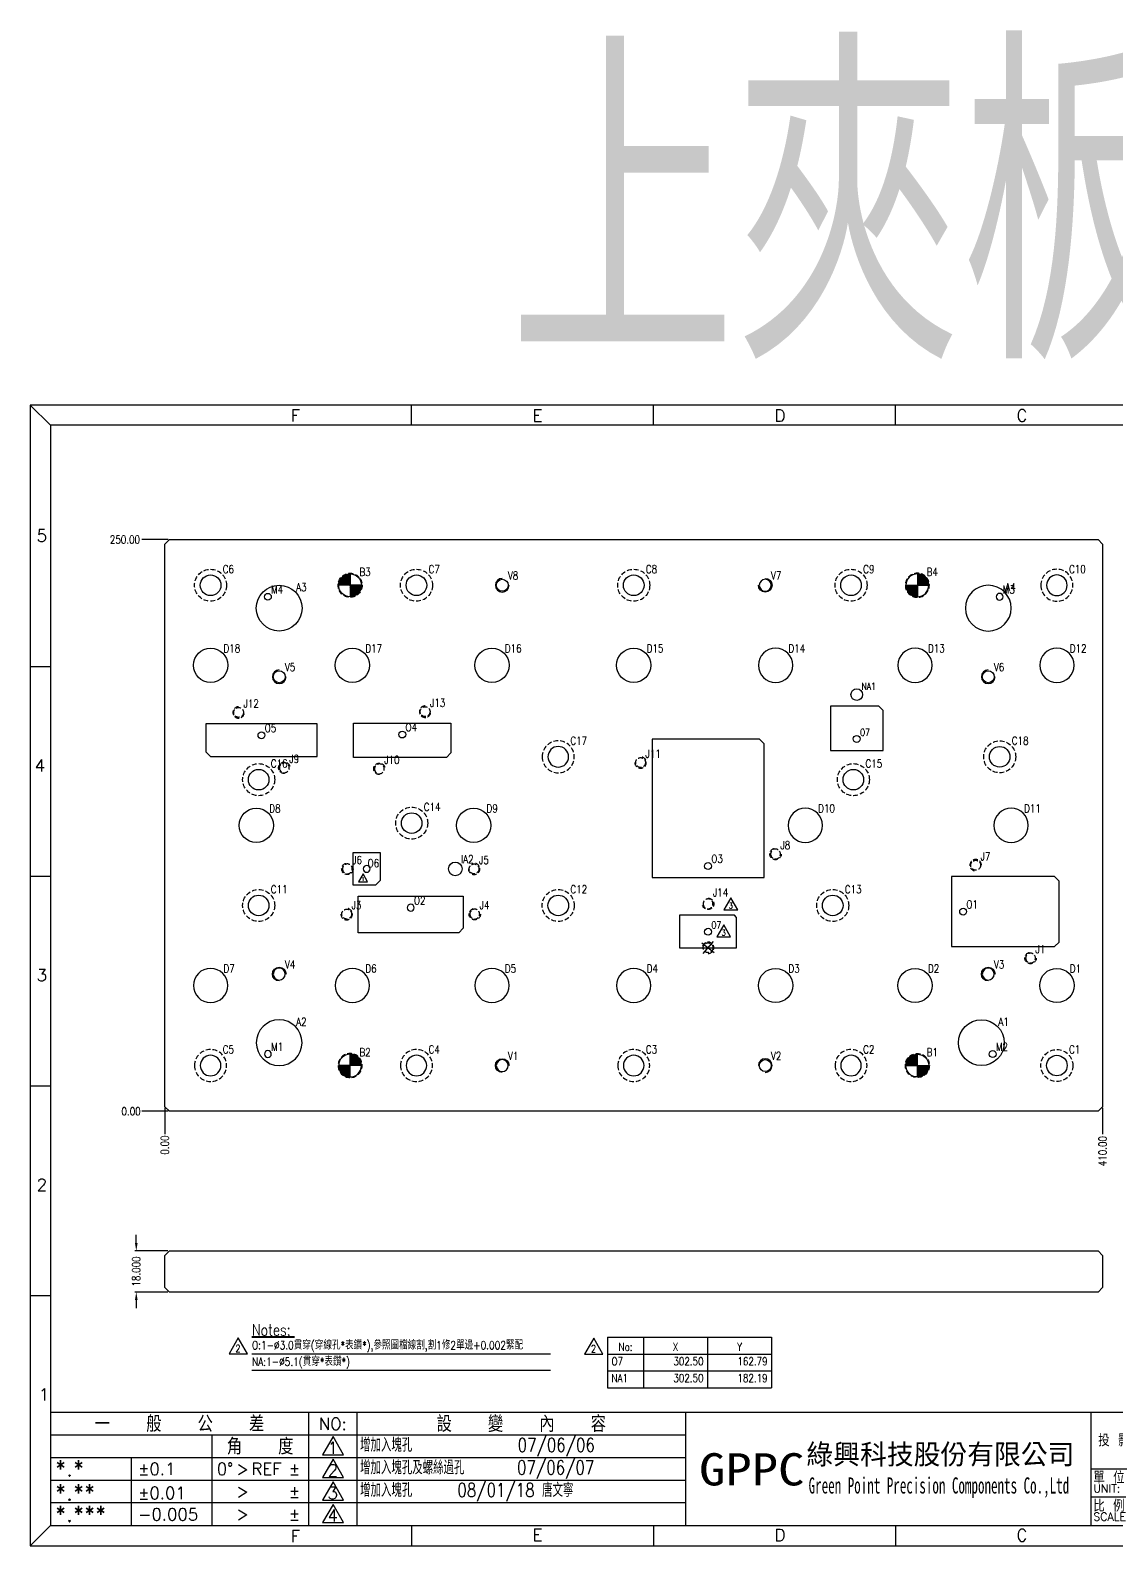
# Model space of a CAD drawing. Extents: x 13099 to 13821, y -3003 to -1672.
# Drawn here: x 13099 to 13574, y -2334 to -1672 of the extents above; entities that cross this region are included whole.
import ezdxf
from ezdxf.enums import TextEntityAlignment as Align

# ---------------------------------------------------------------- set-up
doc = ezdxf.new("R2010")
doc.units = 0
doc.header["$MEASUREMENT"] = 0
doc.linetypes.add('CENTER', pattern=[2, 1.25, -0.25, 0.25, -0.25])
doc.linetypes.add('LIFE-1', pattern=[0.5, 0.35, -0.15])
doc.layers.get('0').update_dxf_attribs({"linetype": 'CONTINUOUS'})
doc.layers.get('Defpoints').update_dxf_attribs({"linetype": 'CONTINUOUS'})
for name, color, linetype in [('-BDIM', 6, 'CONTINUOUS'), ('-PP', 4, 'CONTINUOUS'), ('-PP1', 1, 'CONTINUOUS'), ('-PPDIM', 6, 'CONTINUOUS'), ('BORD', 4, 'CONTINUOUS'), ('GG', 1, 'LIFE-1'), ('M2', 7, 'CONTINUOUS'), ('MHAT', 5, 'CONTINUOUS'), ('MM', 1, 'CONTINUOUS'), ('WIR', 4, 'CONTINUOUS')]:
    doc.layers.add(name, color=color, linetype=linetype)
doc.styles.add('AEH', font='ROMANS.shx', dxfattribs={"width": 0.8, "bigfont": 'ae.shx'})
doc.styles.add('ROMANS', font='ROMANS')
doc.styles.add('型式1', font='KAIU.TTF', dxfattribs={"width": 0.8})
doc.dimstyles.get("Standard").update_dxf_attribs({"dimtxt": 2.5, "dimasz": 1.8, "dimexe": 0.5, "dimexo": 0.5, "dimgap": 0.6, "dimtad": 0, "dimzin": 0, "dimdsep": 46, "dimtxsty": 'AEH', "dimcen": 0, "dimclrd": 256, "dimazin": 0, "dimtp": -0.008, "dimtm": 0.005, "dimtfac": 0.5, "dimtdec": 3, "dimtofl": 0, "dimtmove": 0, "dimatfit": 3, "dimfxl": 0, "dimtolj": 1, "dimtzin": 0, "dimlwd": -1, "dimlwe": -1, "dimarcsym": 0})

# ---------------------------------------------------------------- blocks, each defined once
blk = doc.blocks.new('A3BORD')
at = {"layer": 'BORD', "color": 7}
for p, q in [((900.74, -291.41), (905.74, -296.41)), ((995.29, -296.41), (995.29, -291.41)), ((1055.29, -296.41), (1055.29, -291.41)), ((1115.29, -296.41), (1115.29, -291.41)), ((1175.29, -296.41), (1175.29, -291.41)), ((1235.29, -296.41), (1235.29, -291.41)), ((1305.29, -296.41), (1310.29, -291.41)), ((905.74, -356.3), (900.74, -356.3)), ((1305.29, -356.3), (1310.29, -356.3)), ((905.74, -408.3), (900.74, -408.3)), ((1305.29, -408.3), (1310.29, -408.3)), ((905.74, -460.3), (900.74, -460.3)), ((1305.29, -460.3), (1310.29, -460.3)), ((905.74, -512.3), (900.74, -512.3)), ((1305.29, -512.3), (1310.29, -512.3)), ((900.74, -574.3), (905.74, -569.3)), ((995.29, -569.3), (995.29, -574.3)), ((1055.29, -569.3), (1055.29, -574.3)), ((1115.29, -569.3), (1115.29, -574.3)), ((1175.29, -569.3), (1175.29, -574.3)), ((1235.29, -569.3), (1235.29, -574.3)), ((1305.29, -569.3), (1310.29, -574.3))]:
    blk.add_line(p, q, dxfattribs=at)
blk.add_lwpolyline([(900.74, -291.41), (900.74, -574.3), (1310.29, -574.3), (1310.29, -291.41)], close=True, dxfattribs=at)
at = {"layer": 'BORD'}
blk.add_lwpolyline([(905.74, -296.41), (905.74, -569.3), (1305.29, -569.3), (1305.29, -296.41)], close=True, dxfattribs=at)
at = {"layer": 'BORD', "color": 7, "style": 'ROMANS'}
for s, p in [('F', (965.29, -295.53)), ('E', (1025.29, -295.53)), ('D', (1085.29, -295.53)), ('C', (1145.29, -295.53)), ('B', (1205.29, -295.53)), ('A', (1275.29, -295.53)), ('5', (902.33, -325.3)), ('5', (1306.69, -325.3)), ('4', (901.83, -382.3)), ('4', (1306.55, -382.3)), ('3', (902.33, -434.3)), ('3', (1306.69, -434.3)), ('2', (902.33, -486.3)), ('2', (1306.69, -486.3)), ('1', (902.83, -538.3)), ('1', (1306.96, -538.3)), ('F', (965.29, -573.42)), ('E', (1025.29, -573.12)), ('D', (1085.29, -573.17)), ('C', (1145.29, -573.22)), ('B', (1205.29, -573.22)), ('A', (1275.29, -573.22))]:
    blk.add_text(s, height=3, dxfattribs=at).set_placement(p)
blk = doc.blocks.new('-A30')
at = {"layer": 'BORD', "color": 4}
for p, q in [((404.55, 33), (5, 33)), ((69, 33), (69, 5)), ((81, 33), (81, 5)), ((162.5, 33), (162.5, 5)), ((263, 33), (263, 5)), ((276, 33), (276, 5)), ((291.5, 33), (291.5, 5)), ((303.5, 33), (303.5, 5)), ((320.5, 33), (320.5, 5)), ((334.5, 33), (334.5, 5)), ((360.5, 33), (360.5, 5)), ((376.5, 33), (376.5, 5)), ((162.5, 27.4), (5, 27.4)), ((45, 27.4), (45, 5)), ((404.55, 26), (291.5, 26)), ((162.5, 21.8), (5, 21.8)), ((25, 21.8), (25, 5)), ((404.55, 19), (263, 19)), ((162.5, 16.2), (5, 16.2)), ((404.55, 12), (263, 12)), ((162.5, 10.6), (5, 10.6))]:
    blk.add_line(p, q, dxfattribs=at)
at = {"layer": 'BORD', "color": 1, "linetype": 'CENTER'}
for p, q in [((279.3, 31.1), (279.3, 26.26)), ((276.88, 28.68), (281.72, 28.68)), ((283.55, 28.68), (290.95, 28.68))]:
    blk.add_line(p, q, dxfattribs=at)
at = {"layer": 'BORD', "color": 2}
for p, q in [((290.45, 30.6), (284.05, 29.96)), ((290.45, 26.76), (290.45, 30.6)), ((284.05, 29.96), (284.05, 27.4)), ((284.05, 27.4), (290.45, 26.76))]:
    blk.add_line(p, q, dxfattribs=at)
at = {"layer": 'BORD', "color": 2, "ltscale": 6}
for points in [[(75.08, 27.05), (72.47, 22.53), (77.69, 22.53)], [(75.08, 21.45), (72.47, 16.93), (77.69, 16.93)], [(75.08, 15.85), (72.47, 11.33), (77.69, 11.33)], [(75.08, 10.25), (72.47, 5.73), (77.69, 5.73)]]:
    blk.add_lwpolyline(points, close=True, dxfattribs=at)
at = {"layer": 'BORD', "color": 2}
for radius in [1.92, 1.28]:
    blk.add_circle((279.3, 28.68), radius, dxfattribs=at)
at = {"layer": 'BORD', "color": 4}
blk.add_blockref('A3BORD', (-900.74, 574.3), dxfattribs=at)
at = {"layer": 'BORD', "color": 4, "ltscale": 6, "style": 'AEH'}
for s, p in [('一   般   公   差', (37, 30.2)), ('設   變   內   容', (121.75, 30.2)), ('角   度', (57, 24.6))]:
    blk.add_text(s, height=4, dxfattribs=at).set_placement(p, align=Align.MIDDLE_CENTER)
at = {"layer": 'BORD', "color": 2, "ltscale": 6, "style": 'AEH'}
blk.add_text('NO:', height=3, dxfattribs=at).set_placement((75, 30.2), align=Align.MIDDLE_CENTER)
at = {"layer": 'BORD', "ltscale": 6, "style": 'AEH'}
for s, p in [('核 准', (292.1, 32.4)), ('材  質', (321.1, 32.4)), ('模具編號', (361.1, 32.4)), ('審 核', (292.1, 25.4)), ('硬  度', (321.1, 25.4)), ('圖  名', (361.1, 25.4)), ('單 位', (263.6, 18.4)), ('設 計', (292.1, 18.4)), ('數  量', (321.1, 18.4)), ('圖  號', (361.1, 18.4)), ('比 例', (263.6, 11.4)), ('繪 圖', (292.1, 11.4)), ('日  期', (321.1, 11.4)), ('版  次', (361.1, 11.4))]:
    blk.add_text(s, height=3, dxfattribs=at).set_placement(p, align=Align.TOP_LEFT)
at = {"layer": 'BORD', "color": 4, "ltscale": 6, "style": 'AEH'}
blk.add_text('投 影', height=3, dxfattribs=at).set_placement((264.81, 27.64), align=Align.TOP_LEFT)
at = {"layer": 'BORD', "color": 2, "ltscale": 6, "style": 'AEH'}
for s, width, p in [('APPROVED', 0.7, (292.1, 26.6)), ('MATERIAL', 0.9, (321.1, 26.6)), ('CHECKED', 0.8, (292.1, 19.6)), ('DRAWN NO', 0.9, (361.1, 12.6))]:
    blk.add_text(s, height=2, dxfattribs=dict(at, width=width)).set_placement(p, align=Align.BOTTOM_LEFT)
for s, p in [('DIE NO', (361.1, 26.6)), ('HRC', (321.1, 19.6)), ('TITLE', (361.1, 19.6)), ('UNIT:', (263.6, 12.6)), ('DESIGN', (292.1, 12.6)), ('PIECES', (321.1, 12.6)), ('SCALE', (263.6, 5.6)), ('DRAWN', (292.1, 5.6)), ('DATE', (321.1, 5.6)), ('EDITION', (361.1, 5.6))]:
    blk.add_text(s, height=2, dxfattribs=at).set_placement(p, align=Align.BOTTOM_LEFT)
at = {"layer": 'BORD', "ltscale": 6, "style": 'AEH'}
for s, height, p in [('1', 3, (75, 24.26)), ('第三角法', 3, (283.97, 22.5)), ('2', 3, (75, 18.66)), ('mm(in)', 2.5, (283.97, 15.5)), ('3', 3, (75, 13.06)), ('4', 3, (75, 7.46))]:
    blk.add_text(s, height=height, dxfattribs=at).set_placement(p, align=Align.MIDDLE_CENTER)
at = {"layer": 'BORD', "color": 7, "ltscale": 6, "style": '型式1', "width": 1.15345}
blk.add_text('GPPC', height=8, dxfattribs=at).set_placement((165.84, 14.94), (191.95, 14.94), align=Align.FIT)
at = {"layer": 'BORD', "color": 7, "style": '型式1', "width": 0.939233}
blk.add_text('綠興科技股份有限公司', height=5, dxfattribs=at).set_placement((192.48, 20.17), (258.9, 20.17), align=Align.FIT)
at = {"layer": 'BORD', "color": 2, "linetype": 'Continuous', "style": 'AEH'}
for s, height, p in [('*.*', 4, (6.14, 17.21)), ('%%P0.1', 3, (26.71, 17.55)), ('0%%D', 3, (46.24, 17.55)), ('>', 3, (51.08, 17.55)), ('REF', 3, (54.85, 17.55)), ('%%P', 3, (64.13, 17.55)), ('*.**', 4, (6.14, 11.23)), ('%%P0.01', 3, (26.71, 11.57)), ('>', 3, (51.08, 11.95)), ('%%P', 3, (64.13, 11.95)), ('*.***', 4, (6.14, 5.91)), ('-0.005', 3, (26.71, 6.26)), ('>', 3, (51.08, 6.35)), ('%%P', 3, (64.13, 6.35))]:
    blk.add_text(s, height=height, dxfattribs=at).set_placement(p)
at = {"layer": 'BORD', "color": 2, "style": '型式1', "width": 0.571104}
blk.add_text('Green Point Precision Components Co.,Ltd', height=4, dxfattribs=at).set_placement((193, 12.94), (257.62, 12.94), align=Align.FIT)
blk = doc.blocks.new('IA-E938-0B-070515')
at = {"layer": 'WIR', "ltscale": 6}
blk.add_circle((0, 0), 3, dxfattribs=at)
at = {"layer": 'M2', "ltscale": 6, "style": 'AEH', "width": 0.8, "flags": 3}
for tag in ['LMODE', 'QSIZE1', 'LOSIZE', 'QSIZE', 'DSIZE', 'LITEM', 'LSIZE', 'LITEM']:
    blk.add_attdef(tag, text='', height=0.01, dxfattribs=at).set_placement((0, 0), align=Align.CENTER)
blk = doc.blocks.new('C-PP')
at = {"layer": 'GG', "ltscale": 6}
blk.add_circle((0, 0), 7, dxfattribs=at)
at = {"layer": 'MM', "color": 3, "ltscale": 6}
blk.add_circle((0, 0), 4.5, dxfattribs=at)
at = {"layer": 'M2', "ltscale": 6, "style": 'AEH', "flags": 3}
for tag in ['LTAPE', 'REMARK', 'LDEPTH', 'LOSIZE', 'LSIZE', 'LITEM']:
    blk.add_attdef(tag, text='', height=0.01, dxfattribs=at).set_placement((0, 0), align=Align.CENTER)
blk = doc.blocks.new('c10w')
at = {"layer": 'WIR'}
blk.add_circle((0, 0), 5, dxfattribs=at)
blk = doc.blocks.new('A-PP201')
at = {"layer": 'WIR', "ltscale": 6, "xscale": 2, "yscale": 2, "zscale": 2}
blk.add_blockref('c10w', (0, 0), dxfattribs=at)
at = {"layer": 'M2', "ltscale": 6, "style": 'AEH', "flags": 3}
for tag in ['QSIZE', 'LITEM', 'LMODE', 'LSIZE', 'REMARK', 'QSIZE1', 'LOSIZE', 'LITEM']:
    blk.add_attdef(tag, text='', height=0.01, dxfattribs=at).set_placement((0, 0), align=Align.CENTER)
blk = doc.blocks.new('M-PP')
at = {"layer": 'WIR', "ltscale": 6}
blk.add_circle((0, 0), 1.5, dxfattribs=at)
at = {"layer": 'M2', "ltscale": 6, "style": 'AEH', "flags": 3}
for tag in ['REMARK', 'LITEM', 'LMODE', 'LDEPTH', 'LSIZE']:
    blk.add_attdef(tag, text='', height=0.01, dxfattribs=at).set_placement((0, 0), align=Align.CENTER)
blk = doc.blocks.new('*X9')
at = {"color": 0}
for p, q in [((59.29, 64.86), (64.03, 69.6)), ((59.37, 65.56), (63.33, 69.51)), ((59.63, 66.43), (62.45, 69.26)), ((59.66, 64.61), (64.28, 69.23)), ((60.27, 64.61), (64.28, 68.61)), ((60.89, 64.61), (64.28, 67.99)), ((61.51, 64.61), (64.28, 67.37)), ((62.13, 64.61), (64.28, 66.76)), ((62.75, 64.61), (64.28, 66.14)), ((63.37, 64.61), (64.28, 65.52)), ((63.99, 64.61), (64.28, 64.9)), ((64.28, 64.28), (64.61, 64.61)), ((64.28, 63.66), (65.22, 64.61)), ((64.28, 63.04), (65.84, 64.61)), ((64.28, 62.43), (66.46, 64.61)), ((64.28, 61.81), (67.08, 64.61)), ((64.28, 61.19), (67.7, 64.61)), ((64.28, 60.57), (68.32, 64.61)), ((64.28, 59.95), (68.94, 64.61)), ((64.56, 59.61), (69.27, 64.32)), ((65.27, 59.71), (69.18, 63.61)), ((66.16, 59.97), (68.92, 62.73))]:
    blk.add_line(p, q, dxfattribs=at)
blk = doc.blocks.new('ro10w')
at = {"layer": 'MM'}
for p, q in [((5, 0), (-5, 0)), ((0, 5), (0, -5))]:
    blk.add_line(p, q, dxfattribs=at)
at = {"layer": 'WIR'}
blk.add_circle((0, 0), 5, dxfattribs=at)
at = {"layer": 'MHAT'}
blk.add_blockref('*X9', (-64.28, -64.61), dxfattribs=at)
blk = doc.blocks.new('B-PP1111')
at = {"layer": 'GG', "color": 7, "ltscale": 6}
blk.add_circle((0, 0), 5.25, dxfattribs=at)
at = {"layer": 'WIR', "ltscale": 6}
blk.add_blockref('ro10w', (0, 0), dxfattribs=at)
at = {"layer": 'M2', "ltscale": 6, "style": 'AEH', "width": 0.8, "flags": 3}
for tag in ['REMARK', 'QSIZE1', 'DSIZE2', 'DSIZE1', 'LOSIZE', 'QSIZE', 'DUD', 'LSIZE', 'LITEM']:
    blk.add_attdef(tag, text='', height=0.01, dxfattribs=at).set_placement((0, 0), align=Align.CENTER)
blk = doc.blocks.new('V-PP')
at = {"layer": 'MM', "color": 2, "ltscale": 6}
blk.add_circle((0, 0), 2.6, dxfattribs=at)
at = {"layer": 'MM', "ltscale": 6}
blk.add_arc((0, 0), 3, 90, 360, dxfattribs=at)
at = {"layer": 'M2', "ltscale": 6, "style": 'AEH', "flags": 3}
for tag in ['REMARK', 'LMODE', 'LDEPTH', 'LTAPE', 'LOSIZE', 'LSIZE', 'LITEM']:
    blk.add_attdef(tag, text='', height=0.01, dxfattribs=at).set_placement((0, 0), align=Align.CENTER)
blk = doc.blocks.new('D-PP')
at = {"layer": 'MM', "ltscale": 6}
blk.add_circle((0, 0), 7.5, dxfattribs=at)
at = {"layer": 'M2', "ltscale": 6, "style": 'AEH', "flags": 3}
for tag in ['REMARK', 'LITEM', 'LMODE', 'LDEPTH', 'LSIZE']:
    blk.add_attdef(tag, text='', height=0.01, dxfattribs=at).set_placement((0, 0), align=Align.CENTER)
blk = doc.blocks.new('J-PP51')
at = {"layer": 'GG', "color": 3, "linetype": 'LIFE-1', "ltscale": 6}
blk.add_circle((0, 0), 2.15, dxfattribs=at)
at = {"layer": 'GG', "ltscale": 6}
blk.add_arc((0, 0), 2.5, 90, 0, dxfattribs=at)
at = {"layer": 'M2', "ltscale": 6, "style": 'AEH', "flags": 3}
for tag in ['LDEPTH', 'LMODE', 'LTAPE', 'LOSIZE', 'LSIZE', 'REMARK', 'LITEM']:
    blk.add_attdef(tag, text='', height=0.01, dxfattribs=at).set_placement((0, 0), align=Align.CENTER)
blk = doc.blocks.new('O12-E938-0B-0705161')
at = {"layer": 'WIR', "ltscale": 6}
blk.add_circle((0, 0), 1.5, dxfattribs=at)
at = {"layer": 'M2', "ltscale": 6, "style": 'AEH', "width": 0.8, "flags": 3}
for tag in ['REMARK', 'LMODE', 'LDEPTH', 'LITEM', 'LSIZE']:
    blk.add_attdef(tag, text='', height=0.01, dxfattribs=at).set_placement((0, 0), align=Align.CENTER)
blk = doc.blocks.new('*D40')
at = {"layer": '-PPDIM', "ltscale": 6}
for p, q in [((13157.6, -2142.72), (13157.6, -2150.22)), ((13157.6, -2150.22), (13157.6, -2152.22)), ((13157.6, -2152.22), (13157.6, -2154.22))]:
    blk.add_line(p, q, dxfattribs=at)
at = {"layer": 'Defpoints', "color": 0, "ltscale": 6}
for p in [(13157.6, -2142.22), (13157.6, -2144.22), (13157.6, -2154.22)]:
    blk.add_point(p, dxfattribs=at)
at = {"layer": '-PPDIM', "color": 0, "ltscale": 6, "insert": (13157.6, -2158.99), "char_height": 3.5, "attachment_point": 5, "rotation": 90, "style": 'AEH'}
blk.add_mtext('\\A1;0.00', dxfattribs=at)
blk = doc.blocks.new('*D41')
at = {"layer": '-PPDIM', "ltscale": 6}
blk.add_line((13567.6, -2142.72), (13567.6, -2154.22), dxfattribs=at)
at = {"layer": 'Defpoints', "color": 0, "ltscale": 6}
for p in [(13157.6, -2144.22), (13567.6, -2142.22), (13567.6, -2154.22)]:
    blk.add_point(p, dxfattribs=at)
at = {"layer": '-PPDIM', "color": 0, "ltscale": 6, "insert": (13567.6, -2161.65), "char_height": 3.5, "attachment_point": 5, "rotation": 90, "style": 'AEH'}
blk.add_mtext('\\A1;410.00', dxfattribs=at)
blk = doc.blocks.new('*D42')
at = {"layer": '-PPDIM', "ltscale": 6}
for p, q in [((13149.6, -2144.22), (13147.6, -2144.22)), ((13151.6, -2144.22), (13149.6, -2144.22)), ((13159.1, -2144.22), (13151.6, -2144.22))]:
    blk.add_line(p, q, dxfattribs=at)
at = {"layer": 'Defpoints', "color": 0, "ltscale": 6}
for p in [(13147.6, -2144.22), (13157.6, -2144.22), (13159.6, -2144.22)]:
    blk.add_point(p, dxfattribs=at)
at = {"layer": '-PPDIM', "color": 0, "ltscale": 6, "insert": (13142.83, -2144.22), "char_height": 3.5, "attachment_point": 5, "style": 'AEH'}
blk.add_mtext('\\A1;0.00', dxfattribs=at)
blk = doc.blocks.new('*D43')
at = {"layer": '-PPDIM', "ltscale": 6}
blk.add_line((13159.1, -1894.22), (13147.6, -1894.22), dxfattribs=at)
at = {"layer": 'Defpoints', "color": 0, "ltscale": 6}
for p in [(13147.6, -1894.22), (13159.6, -1894.22), (13157.6, -2144.22)]:
    blk.add_point(p, dxfattribs=at)
at = {"layer": '-PPDIM', "color": 0, "ltscale": 6, "insert": (13140.16, -1894.22), "char_height": 3.5, "attachment_point": 5, "style": 'AEH'}
blk.add_mtext('\\A1;250.00', dxfattribs=at)
blk = doc.blocks.new('*D44')
at = {"layer": '-PPDIM', "ltscale": 6}
for p, q in [((13145.11, -2201.76), (13145.11, -2198.26)), ((13158.9, -2205.26), (13144.41, -2205.26)), ((13158.9, -2223.26), (13144.41, -2223.26)), ((13145.11, -2226.76), (13145.11, -2230.26))]:
    blk.add_line(p, q, dxfattribs=at)
for points in [[(13144.53, -2201.76), (13145.69, -2201.76), (13145.11, -2205.26)], [(13144.53, -2226.76), (13145.69, -2226.76), (13145.11, -2223.26)]]:
    blk.add_solid(points, dxfattribs=at)
at = {"layer": 'Defpoints', "color": 0, "ltscale": 6}
for p in [(13159.6, -2205.26), (13145.11, -2223.26), (13159.6, -2223.26)]:
    blk.add_point(p, dxfattribs=at)
at = {"layer": '-PPDIM', "color": 0, "ltscale": 6, "insert": (13145.11, -2214.26), "char_height": 3.5, "attachment_point": 5, "rotation": 90, "style": 'AEH'}
blk.add_mtext('\\A1;18.000', dxfattribs=at)
blk = doc.blocks.new('NA1-5139-0B-070607')
at = {"layer": 'MM', "ltscale": 6}
blk.add_circle((0, 0), 2.55, dxfattribs=at)
at = {"layer": 'M2', "ltscale": 6, "style": 'AEH', "width": 0.8, "flags": 3}
for tag in ['REMARK', 'LMODE', 'LDEPTH', 'LITEM', 'LSIZE']:
    blk.add_attdef(tag, text='', height=0.01, dxfattribs=at).set_placement((0, 0), align=Align.CENTER)

msp = doc.modelspace()

# ---------------------------------------------------------------- linework, layer by layer
at = {"layer": '-BDIM', "color": 2, "ltscale": 6}
for points in [[(13244.2572, -2040.3784), (13242.2572, -2043.8424), (13246.2572, -2043.8424)], [(13189.6857, -2243.3099), (13185.6857, -2250.2379), (13193.6857, -2250.2379)], [(13345.136, -2243.4599), (13341.136, -2250.3879), (13349.136, -2250.3879)]]:
    msp.add_lwpolyline(points, close=True, dxfattribs=at)
at = {"layer": '-PP', "color": 2, "ltscale": 6}
for p, q in [((13392.3987, -2070.5216), (13397.7994, -2074.7351)), ((13392.9523, -2075.2204), (13397.4462, -2069.978))]:
    msp.add_line(p, q, dxfattribs=at)
at = {"layer": '-PP', "ltscale": 6}
for points in [[(13565.5965, -2144.219), (13159.5965, -2144.219), (13157.5965, -2142.219), (13157.5965, -1896.219), (13159.5965, -1894.219), (13565.5965, -1894.219), (13567.5965, -1896.219), (13567.5965, -2142.219)], [(13448.5965, -1967.0259), (13448.5965, -1986.4259), (13471.5965, -1986.4259), (13471.5965, -1968.9259), (13469.6965, -1967.0259)], [(13240.0965, -1974.482), (13282.6965, -1974.482), (13282.6965, -1987.482), (13280.6965, -1989.482), (13240.0965, -1989.482)], [(13175.4965, -1974.819), (13175.4965, -1987.019), (13177.4965, -1989.019), (13224.1965, -1989.019), (13224.1965, -1974.819)], [(13417.5965, -1981.4768), (13370.5965, -1981.4768), (13370.5965, -2041.9768), (13419.5965, -2041.9768), (13419.5965, -1983.4768)], [(13239.8465, -2031.219), (13239.8465, -2045.219), (13249.8465, -2045.219), (13251.8465, -2043.219), (13251.8465, -2031.219)], [(13548.5965, -2070.219), (13548.5965, -2043.619), (13546.5965, -2041.619), (13501.5965, -2041.619), (13501.5965, -2072.219), (13546.5965, -2072.219)], [(13242.0965, -2050.219), (13288.0965, -2050.219), (13288.0965, -2064.219), (13286.0965, -2066.219), (13242.0965, -2066.219)], [(13406.5965, -2058.519), (13382.5965, -2058.519), (13382.5965, -2072.719), (13407.5965, -2072.719), (13407.5965, -2059.519)]]:
    msp.add_lwpolyline(points, close=True, dxfattribs=at)
at = {"layer": '-PP', "color": 2, "ltscale": 6}
for points in [[(13405.04, -2050.8798), (13402.04, -2056.0758), (13408.04, -2056.0758)], [(13401.9226, -2062.707), (13398.9226, -2067.903), (13404.9226, -2067.903)]]:
    msp.add_lwpolyline(points, close=True, dxfattribs=at)
at = {"layer": '-PP'}
msp.add_lwpolyline([(13567.5965, -2221.2557), (13565.5965, -2223.2557), (13159.5965, -2223.2557), (13157.5965, -2221.2557), (13157.5965, -2207.2557), (13159.5965, -2205.2557), (13565.5965, -2205.2557), (13567.5965, -2207.2557)], close=True, dxfattribs=at)
at = {"layer": '-PPDIM', "ltscale": 6}
for p, q in [((13195.6857, -2242.6779), (13214.3481, -2242.6779)), ((13195.6857, -2243.0379), (13214.3481, -2243.0379)), ((13351.136, -2243.0379), (13422.886, -2243.0379)), ((13351.136, -2243.0379), (13351.136, -2265.0879)), ((13366.886, -2243.0379), (13366.886, -2265.0879)), ((13394.886, -2243.0379), (13394.886, -2265.0879)), ((13422.886, -2243.0379), (13422.886, -2265.0879)), ((13195.6857, -2250.2379), (13326.136, -2250.2379)), ((13351.136, -2250.3879), (13422.886, -2250.3879)), ((13195.6857, -2257.4379), (13326.136, -2257.4379)), ((13351.136, -2257.7379), (13422.886, -2257.7379)), ((13351.136, -2265.0879), (13422.886, -2265.0879))]:
    msp.add_line(p, q, dxfattribs=at)

# ---------------------------------------------------------------- block references
at = {"layer": '-PP', "ltscale": 6}
for name, p in [('C-PP', (13177.5965, -1914.219)), ('C-PP', (13267.5965, -1914.219)), ('C-PP', (13362.5965, -1914.219)), ('C-PP', (13457.5965, -1914.219)), ('A-PP201', (13207.5965, -1924.219)), ('B-PP1111', (13238.5965, -1914.219)), ('V-PP', (13305.0965, -1914.219)), ('M-PP', (13202.6468, -1919.2692)), ('D-PP', (13177.5965, -1949.219)), ('D-PP', (13239.5965, -1949.219)), ('D-PP', (13300.5965, -1949.219)), ('D-PP', (13362.5965, -1949.219)), ('V-PP', (13207.5965, -1954.219)), ('V-PP', (13517.5965, -1954.219)), ('NA1-5139-0B-070607', (13460.0965, -1962.0259)), ('J-PP51', (13189.8465, -1969.819)), ('J-PP51', (13271.3965, -1969.482)), ('O12-E938-0B-0705161', (13199.8465, -1979.819)), ('O12-E938-0B-0705161', (13261.3965, -1979.482)), ('O12-E938-0B-0705161', (13460.0965, -1981.4259)), ('C-PP', (13522.5965, -1989.219)), ('C-PP', (13198.6158, -1999.219)), ('C-PP', (13458.6158, -1999.219)), ('C-PP', (13265.5207, -2018.2149)), ('IA-E938-0B-070515', (13284.5965, -2038.219)), ('O12-E938-0B-0705161', (13395.0965, -2036.9768)), ('C-PP', (13198.6158, -2054.219)), ('C-PP', (13329.5965, -2054.219)), ('C-PP', (13449.5965, -2054.219)), ('O12-E938-0B-0705161', (13506.5965, -2056.919)), ('O12-E938-0B-0705161', (13395.0965, -2065.719))]:
    msp.add_blockref(name, p, dxfattribs=at)
at = {"layer": '-PP', "ltscale": 6, "xscale": -1}
for name, p in [('C-PP', (13547.5965, -1914.219)), ('V-PP', (13420.0965, -1914.219)), ('B-PP1111', (13486.5965, -1914.219)), ('A-PP201', (13517.5965, -1924.219)), ('M-PP', (13522.5463, -1919.2692)), ('D-PP', (13424.5965, -1949.219)), ('D-PP', (13485.5965, -1949.219)), ('D-PP', (13547.5965, -1949.219)), ('J-PP51', (13395.0965, -2053.519))]:
    msp.add_blockref(name, p, dxfattribs=at)
for name, p, rotation in [('C-PP', (13329.5965, -1989.219), 180), ('J-PP51', (13209.8465, -1994.019), 180), ('J-PP51', (13251.3965, -1994.482), 180), ('D-PP', (13437.5965, -2019.219), 180), ('D-PP', (13527.5965, -2019.219), 180), ('J-PP51', (13424.5965, -2031.7268), 270), ('J-PP51', (13237.3965, -2038.219), 270), ('O12-E938-0B-0705161', (13245.8465, -2038.219), 180), ('O12-E938-0B-0705161', (13265.0965, -2055.219), 180), ('J-PP51', (13293.0965, -2058.0069), 270), ('J-PP51', (13536.0965, -2077.219), 270), ('D-PP', (13177.5965, -2089.219), 180), ('V-PP', (13207.5965, -2084.219), 180), ('D-PP', (13239.5965, -2089.219), 180), ('D-PP', (13300.5965, -2089.219), 180), ('D-PP', (13362.5965, -2089.219), 180), ('V-PP', (13517.5965, -2084.219), 180), ('A-PP201', (13207.5965, -2114.219), 180), ('C-PP', (13177.5965, -2124.219), 180), ('M-PP', (13202.6468, -2119.1687), 180), ('B-PP1111', (13238.5965, -2124.219), 180), ('C-PP', (13267.5965, -2124.219), 180), ('C-PP', (13362.5965, -2124.219), 180), ('C-PP', (13457.5965, -2124.219), 180), ('V-PP', (13305.0965, -2124.219), 180)]:
    msp.add_blockref(name, p, dxfattribs=dict(at, rotation=rotation))
at = {"layer": '-PP', "ltscale": 6}
for name, p, rotation in [('J-PP51', (13365.5965, -1991.7268), 90), ('D-PP', (13197.5965, -2019.219), 180), ('D-PP', (13292.5965, -2019.219), 180), ('J-PP51', (13512.0965, -2036.619), 270), ('J-PP51', (13292.7965, -2038.219), 90), ('J-PP51', (13237.0965, -2058.0069), 90), ('J-PP51', (13395.0965, -2072.719), 180), ('D-PP', (13424.5965, -2089.219), 180), ('D-PP', (13485.5965, -2089.219), 180), ('D-PP', (13547.5965, -2089.219), 180), ('A-PP201', (13514.5965, -2114.219), 180), ('B-PP1111', (13486.5965, -2124.219), 180), ('M-PP', (13519.5463, -2119.1687), 180), ('C-PP', (13547.5965, -2124.219), 180), ('V-PP', (13420.0965, -2124.219), 180)]:
    msp.add_blockref(name, p, dxfattribs=dict(at, rotation=rotation))
at = {"layer": '-PP1', "ltscale": 6, "xscale": 1.763061300000118, "yscale": 1.763061300000118, "zscale": 1.7630613}
msp.add_blockref('-A30', (13098.7812, -2334.1561), dxfattribs=at)

# ---------------------------------------------------------------- texts
at = {"layer": '-BDIM', "color": 2, "ltscale": 6, "style": 'AEH', "width": 0.8}
for s, height, p in [('1', 1.6, (13244.2572, -2042.6878)), ('2', 3.2, (13189.5561, -2247.9285)), ('2', 3.2, (13345.0063, -2248.0785))]:
    msp.add_text(s, height=height, dxfattribs=at).set_placement(p, align=Align.MIDDLE)
at = {"layer": '-PP', "color": 2, "ltscale": 6, "style": 'AEH', "width": 0.8}
for p in [(13405.04, -2054.3438), (13401.9226, -2066.171)]:
    msp.add_text('3', height=2.5, dxfattribs=at).set_placement(p, align=Align.MIDDLE)
at = {"layer": '-PP', "ltscale": 6, "char_height": 6, "width": 163.022819, "attachment_point": 1, "style": 'AEH'}
for s, insert in [('增加入塊孔              07/06/06', (13242.969, -2287.0855)), ('增加入塊孔及螺絲過孔       07/06/07', (13242.969, -2296.9586)), ('增加入塊孔      08/01/18 唐文寧', (13242.969, -2306.8318))]:
    msp.add_mtext(s, dxfattribs=dict(at, insert=insert))
at = {"layer": '-PP1', "ltscale": 6, "insert": (13308.3322, -1685.0841), "char_height": 130, "width": 421.787644, "attachment_point": 1, "style": 'AEH'}
msp.add_mtext('上夾板', dxfattribs=at)
at = {"layer": '-PPDIM', "ltscale": 6, "style": 'AEH', "width": 0.8}
for s, height, p in [('C6', 3.5, (13182.8998, -1908.9157)), ('B3', 3.5, (13242.6624, -1910.1531)), ('C7', 3.5, (13272.8998, -1908.9157)), ('V8', 3.5, (13307.5714, -1911.7441)), ('C8', 3.5, (13367.8998, -1908.9157)), ('V7', 3.5, (13422.5714, -1911.7441)), ('C9', 3.5, (13462.8998, -1908.9157)), ('B4', 3.5, (13490.6624, -1910.1531)), ('C10', 3.5, (13552.8998, -1908.9157)), ('M4', 3.5, (13204.061, -1917.855)), ('A3', 3.5, (13215.0211, -1916.7944)), ('M3', 3.5, (13523.9605, -1917.855)), ('A4', 3.5, (13525.0211, -1916.7944)), ('D18', 3.5, (13183.2534, -1943.5621)), ('D17', 3.5, (13245.2534, -1943.5621)), ('D16', 3.5, (13306.2534, -1943.5621)), ('D15', 3.5, (13368.2534, -1943.5621)), ('D14', 3.5, (13430.2534, -1943.5621)), ('D13', 3.5, (13491.2534, -1943.5621)), ('D12', 3.5, (13553.2534, -1943.5621)), ('V5', 3.5, (13210.0714, -1951.7441)), ('V6', 3.5, (13520.0714, -1951.7441)), ('NA1', 3, (13462.2532, -1959.8692)), ('J12', 3.5, (13191.9678, -1967.6977)), ('J13', 3.5, (13273.5178, -1967.3607)), ('O5', 3.5, (13201.2607, -1978.4048)), ('O4', 3.5, (13262.8107, -1978.0678)), ('C17', 3.5, (13334.8998, -1983.9157)), ('O7', 3, (13461.5107, -1980.0117)), ('C18', 3.5, (13527.8998, -1983.9157)), ('J11', 3.5, (13367.7178, -1989.6055)), ('C16', 3.5, (13203.9191, -1993.9157)), ('J9', 3.5, (13211.9678, -1991.8977)), ('J10', 3.5, (13253.5178, -1992.3607)), ('C15', 3.5, (13463.9191, -1993.9157)), ('D8', 3.5, (13203.2534, -2013.5621)), ('C14', 3.5, (13270.824, -2012.9116)), ('D9', 3.5, (13298.2534, -2013.5621)), ('D10', 3.5, (13443.2534, -2013.5621)), ('D11', 3.5, (13533.2534, -2013.5621)), ('J8', 3.5, (13426.7178, -2029.6055)), ('J6', 3.5, (13239.5178, -2036.0977)), ('O6', 3.5, (13246.2546, -2037.4933)), ('IA2', 3.5, (13287.0714, -2035.7441)), ('J5', 3.5, (13294.9178, -2036.0977)), ('O3', 3.5, (13396.5107, -2035.5626)), ('J7', 3.5, (13514.2178, -2034.4977)), ('C11', 3.5, (13203.9191, -2048.9157)), ('C12', 3.5, (13334.8998, -2048.9157)), ('J14', 3.5, (13397.2178, -2050.3041)), ('C13', 3.5, (13454.8998, -2048.9157)), ('J3', 3.5, (13239.2178, -2055.8856)), ('O2', 3.5, (13266.5107, -2053.8048)), ('J4', 3.5, (13295.2178, -2055.8856)), ('O1', 3.5, (13508.0107, -2055.5048)), ('O7', 3, (13396.5107, -2064.3048)), ('J1', 3.5, (13538.2178, -2075.0977)), ('D7', 3.5, (13183.2534, -2083.5621)), ('V4', 3.5, (13210.0714, -2081.7441)), ('D6', 3.5, (13245.2534, -2083.5621)), ('D5', 3.5, (13306.2534, -2083.5621)), ('D4', 3.5, (13368.2534, -2083.5621)), ('D3', 3.5, (13430.2534, -2083.5621)), ('D2', 3.5, (13491.2534, -2083.5621)), ('V3', 3.5, (13520.0714, -2081.7441)), ('D1', 3.5, (13553.2534, -2083.5621)), ('A2', 3.5, (13215.0211, -2106.7944)), ('A1', 3.5, (13522.0211, -2106.7944)), ('C5', 3.5, (13182.8998, -2118.9157)), ('M1', 3.5, (13204.061, -2117.7545)), ('B2', 3.5, (13242.6624, -2120.1531)), ('C4', 3.5, (13272.8998, -2118.9157)), ('V1', 3.5, (13307.5714, -2121.7441)), ('C3', 3.5, (13367.8998, -2118.9157)), ('V2', 3.5, (13422.5714, -2121.7441)), ('C2', 3.5, (13462.8998, -2118.9157)), ('B1', 3.5, (13490.6624, -2120.1531)), ('M2', 3.5, (13520.9605, -2117.7545)), ('C1', 3.5, (13552.8998, -2118.9157)), ('Notes:', 5.04, (13195.6857, -2242.3179)), ('O7', 3.5, (13352.886, -2255.2879)), ('NA1', 3.5, (13352.886, -2262.6379))]:
    msp.add_text(s, height=height, dxfattribs=at).set_placement(p)
for s, p in [('No:', (13359.011, -2247.2379)), ('X', (13380.886, -2247.2379)), ('Y', (13408.886, -2247.2379))]:
    msp.add_text(s, height=3.5, dxfattribs=at).set_placement(p, align=Align.MIDDLE)
for s, p in [('302.50', (13393.136, -2255.2879)), ('162.79', (13421.136, -2255.2879)), ('302.50', (13393.136, -2262.6379)), ('182.19', (13421.136, -2262.6379))]:
    msp.add_text(s, height=3.5, dxfattribs=at).set_placement(p, align=Align.RIGHT)
at = {"layer": '-PPDIM', "ltscale": 6, "char_height": 3.6, "width": 200.88, "attachment_point": 7, "style": 'AEH'}
for s, insert in [('O:1-%%c3.0貫穿(穿線孔*表鑽*),參照圖檔線割,割1修2單邊+0.002緊配', (13195.6857, -2249.5179)), ('NA:1-%%c5.1(貫穿*表鑽*)', (13195.6857, -2256.7179))]:
    msp.add_mtext(s, dxfattribs=dict(at, insert=insert))

# ---------------------------------------------------------------- dimensions: what is measured, and where the dimension line sits
at = {"layer": '-PPDIM'}
for feature_location, offset, dtype, origin, picture, middle in [((13159.5965, -1894.219), (-12, 0), 0, (13157.5965, -2144.219), '*D43', (13140.1632, -1894.219)), ((13159.59653, -2144.21897), (-12, -0.00001), 0, (13157.5965, -2144.21899), '*D42', (13142.82986, -2144.21899)), ((13157.59653, -2142.21897), (-0.00003, -12), 1, (13157.5965, -2144.21899), '*D40', (13157.5965, -2158.98564)), ((13567.5965, -2142.219), (0, -12), 1, (13157.5965, -2144.219), '*D41', (13567.5965, -2161.6523))]:
    dim = msp.add_ordinate_dim(feature_location=feature_location, offset=offset, dtype=dtype, origin=origin, dimstyle='Standard', override={"dimscale": 1, "dimtxt": 3.5, "dimasz": 1, "dimexo": 0.5, "dimgap": 0.5, "dimtad": 0, "dimjust": 0, "dimtih": 0, "dimtoh": 0, "dimdec": 2, "dimlfac": 1, "dimzin": 3, "dimtxsty": 'AEH', "dimclrd": 256, "dimclre": 256, "dimclrt": 0}, dxfattribs=at)
    dim.commit()
    dim.dimension.update_dxf_attribs({"geometry": picture, "text_midpoint": middle})
at = {"layer": '-PPDIM', "ltscale": 6}
dim = msp.add_linear_dim(base=(13145.1112, -2223.2557), p1=(13159.5965, -2205.2557), p2=(13159.5965, -2223.2557), angle=90, dimstyle='Standard', override={"dimtxt": 3.5, "dimasz": 3.5, "dimexe": 0.7, "dimexo": 0.7, "dimgap": 0.7, "dimdec": 3, "dimzin": 3, "dimclre": 256}, dxfattribs=at)
dim.commit()
dim.dimension.update_dxf_attribs({"geometry": '*D44', "text_midpoint": (13145.1112, -2214.2557), "dimtype": 128})

doc.saveas('drawing.dxf')
